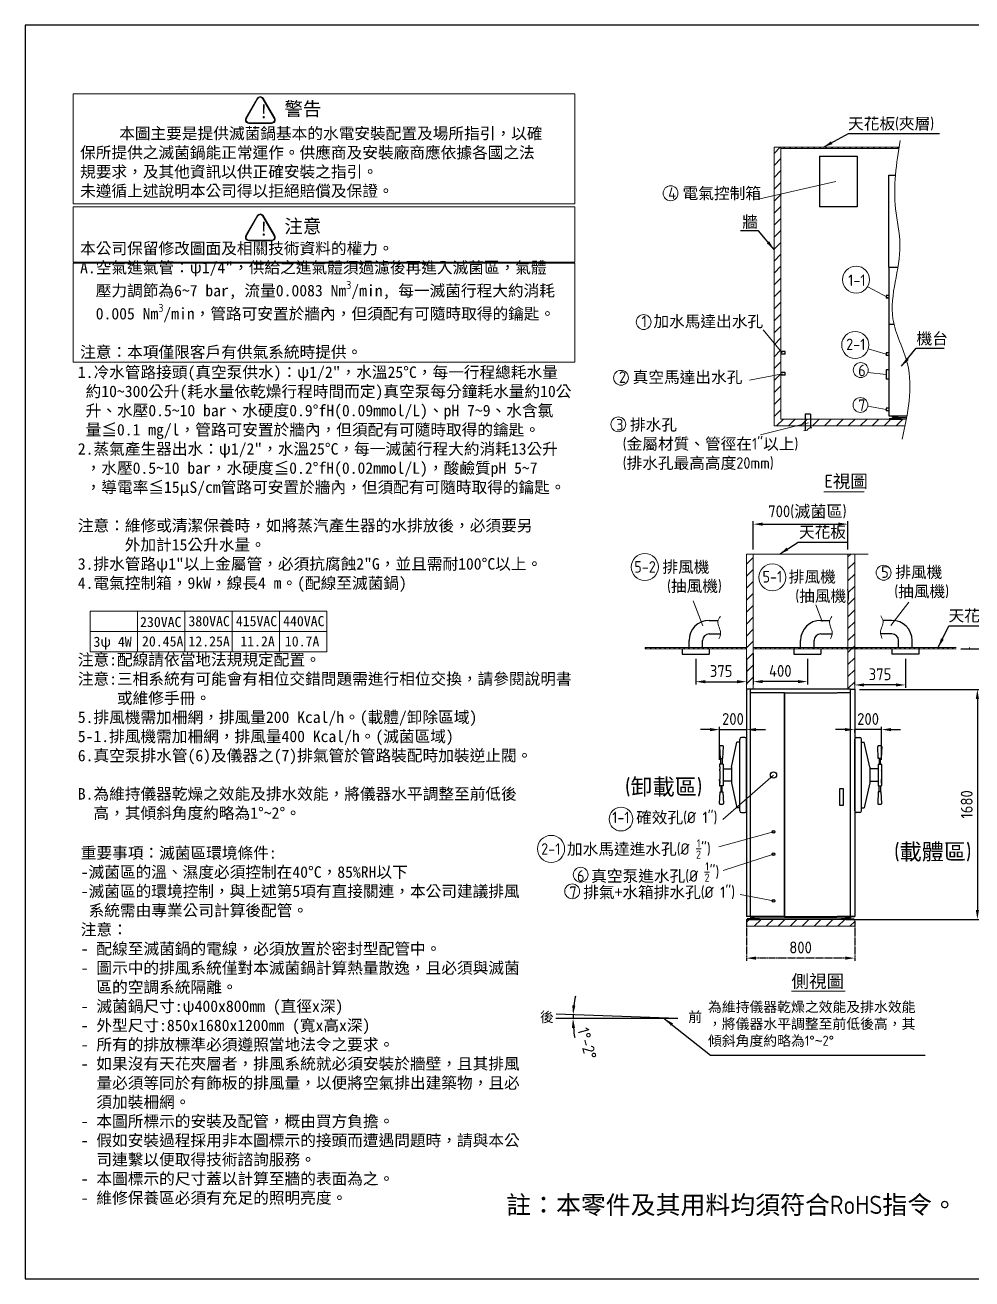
# Model space of a CAD drawing. Header units: millimetres. Extents: x -406921 to 44688, y -22195 to 9469.
# Drawn here: x 31503 to 38506, y 199 to 9469 of the extents above; entities that cross this region are included whole.
import ezdxf

# ---------------------------------------------------------------- set-up
doc = ezdxf.new("R2010")
doc.units = ezdxf.units.MM
doc.header["$MEASUREMENT"] = 0
doc.linetypes.add('CENTER2', pattern=[28.575, 19.05, -3.175, 3.175, -3.175])
doc.linetypes.add('HIDDEN', pattern=[9.525, 6.35, -3.175])
doc.layers.get('0').update_dxf_attribs({"lineweight": 25})
for name, color, linetype, lineweight in [('D', 3, 'Continuous', 13), ('H', 2, 'HIDDEN', 15), ('S', 4, 'Continuous', 15)]:
    doc.layers.add(name, color=color, linetype=linetype, lineweight=lineweight)
doc.styles.get("Standard").update_dxf_attribs({"font": 'KAIU.TTF'})
doc.styles.add('STU25', font='isocp2.shx')
doc.dimstyles.new('STU25', dxfattribs={"dimscale": 35, "dimtxt": 2.5, "dimasz": 2, "dimexe": 0.6, "dimexo": 1, "dimgap": 1, "dimtad": 1, "dimdsep": 46, "dimtxsty": 'STU25', "dimcen": 2, "dimazin": 2, "dimtfac": 1, "dimtmove": 0, "dimatfit": 3, "dimfxl": 0, "dimtolj": 1, "dimtzin": 0, "dimarcsym": 0})
doc.dimstyles.new('STU25$7', dxfattribs={"dimscale": 35, "dimtxt": 2.5, "dimasz": 2, "dimexe": 1.25, "dimexo": 0.625, "dimgap": 1, "dimtad": 0, "dimdec": 4, "dimdsep": 46, "dimtxsty": 'STU25', "dimcen": 2.5, "dimazin": 2, "dimtfac": 1, "dimtdec": 4, "dimtmove": 0, "dimatfit": 3, "dimfxl": 0, "dimtolj": 1, "dimtzin": 0, "dimarcsym": 0})
pattern_1 = [(45, (255099.409, 23190.503), (-17.6776695, 17.6776695), [])]

# ---------------------------------------------------------------- blocks, each defined once
blk = doc.blocks.new('*D9')
at = {"layer": 'D', "color": 0, "linetype": 'Continuous', "lineweight": -2}
for start, end in [(167.6431, 172.82155), (178, 180), (185.17845, 190.3569)]:
    blk.add_arc((36330.3, 2124.7), 774.8, start, end, dxfattribs=at)
at = {"layer": 'D', "color": 0}
for points in [[(35550, 2222.4), (35573.2, 2220.6), (35556, 2151.7)], [(35570.3, 2055.3), (35547, 2054.2), (35555.5, 2124.7)]]:
    blk.add_solid(points, dxfattribs=at)
at = {"layer": 'Defpoints', "color": 0}
for p in [(35429.8, 2156.1), (35555.7, 2142.7), (35429.3, 2124.7), (36330.3, 2124.7), (36330.3, 2124.7)]:
    blk.add_point(p, dxfattribs=at)
at = {"layer": 'D', "color": 0, "insert": (35659.1, 1940.4), "char_height": 87.5, "attachment_point": 5, "rotation": 285.35673, "style": 'STU25'}
blk.add_mtext('1%%D-2%%D', dxfattribs=at)
blk = doc.blocks.new('*D14')
at = {"layer": 'D', "color": 0, "lineweight": -2}
for p, q in [((38423.5, 4857.7), (38882.5, 4857.7)), ((38861.5, 2927.7), (38861.5, 4787.7)), ((37573.5, 2857.7), (38882.5, 2857.7))]:
    blk.add_line(p, q, dxfattribs=at)
at = {"layer": 'D', "color": 0}
for points in [[(38873.1, 4787.7), (38849.8, 4787.7), (38861.5, 4857.7)], [(38849.8, 2927.7), (38873.1, 2927.7), (38861.5, 2857.7)]]:
    blk.add_solid(points, dxfattribs=at)
at = {"layer": 'Defpoints', "color": 0}
for p in [(38388.5, 4857.7), (38861.5, 4857.7), (37538.5, 2857.7)]:
    blk.add_point(p, dxfattribs=at)
at = {"layer": 'D', "color": 0, "insert": (38773.1, 3857.7), "char_height": 87.5, "attachment_point": 5, "rotation": 90, "style": 'STU25'}
blk.add_mtext('\\A1;{\\f標楷體|b0|i0|c136|p65;室內高度至少}2000{\\f標楷體|b0|i0|c136|p65;以上}', dxfattribs=at)
blk = doc.blocks.new('*D15')
at = {"layer": 'D', "color": 0, "linetype": 'Continuous', "lineweight": -2}
for p, q in [((36463.5, 4783.6), (36463.5, 4593.8)), ((36838.5, 4783.6), (36838.5, 4593.8)), ((36533.5, 4614.8), (36768.5, 4614.8))]:
    blk.add_line(p, q, dxfattribs=at)
at = {"layer": 'D', "color": 0}
for points in [[(36533.5, 4626.4), (36533.5, 4603.1), (36463.5, 4614.8)], [(36768.5, 4603.1), (36768.5, 4626.4), (36838.5, 4614.8)]]:
    blk.add_solid(points, dxfattribs=at)
at = {"layer": 'Defpoints', "color": 0}
for p in [(36463.5, 4818.6), (36838.5, 4818.6), (36838.5, 4614.8)]:
    blk.add_point(p, dxfattribs=at)
at = {"layer": 'D', "color": 0, "insert": (36651, 4693.5), "char_height": 87.5, "attachment_point": 5, "style": 'STU25'}
blk.add_mtext('\\A1;375', dxfattribs=at)
blk = doc.blocks.new('*D16')
at = {"layer": 'D', "color": 0, "linetype": 'Continuous', "lineweight": -2}
for p, q in [((38013.5, 4783.6), (38013.5, 4570)), ((37638.5, 4593.7), (37638.5, 4612)), ((37943.5, 4591), (37708.5, 4591))]:
    blk.add_line(p, q, dxfattribs=at)
at = {"layer": 'D', "color": 0}
for points in [[(37708.5, 4602.6), (37708.5, 4579.3), (37638.5, 4591)], [(37943.5, 4579.3), (37943.5, 4602.6), (38013.5, 4591)]]:
    blk.add_solid(points, dxfattribs=at)
at = {"layer": 'Defpoints', "color": 0}
for p in [(38013.5, 4818.6), (37638.5, 4591), (37638.5, 4558.7)]:
    blk.add_point(p, dxfattribs=at)
at = {"layer": 'D', "color": 0, "insert": (37826, 4669.7), "char_height": 87.5, "attachment_point": 5, "style": 'STU25'}
blk.add_mtext('\\A1;375', dxfattribs=at)
blk = doc.blocks.new('*D23')
at = {"layer": 'D', "color": 0, "lineweight": -2}
for p, q in [((36888.5, 4822.7), (36888.5, 4594.5)), ((37288.5, 4783.6), (37288.5, 4594.5)), ((37218.5, 4615.5), (36958.5, 4615.5))]:
    blk.add_line(p, q, dxfattribs=at)
at = {"layer": 'D', "color": 0}
for points in [[(36958.5, 4627.2), (36958.5, 4603.8), (36888.5, 4615.5)], [(37218.5, 4603.8), (37218.5, 4627.2), (37288.5, 4615.5)]]:
    blk.add_solid(points, dxfattribs=at)
at = {"layer": 'Defpoints', "color": 0}
for p in [(36888.5, 4857.7), (37288.5, 4818.6), (36888.5, 4615.5)]:
    blk.add_point(p, dxfattribs=at)
at = {"layer": 'D', "color": 0, "insert": (37088.5, 4694.3), "char_height": 87.5, "attachment_point": 5, "style": 'STU25'}
blk.add_mtext('\\A1;400', dxfattribs=at)
blk = doc.blocks.new('*D24')
at = {"layer": 'D', "color": 0, "lineweight": -2}
for p, q in [((36888.5, 5592.7), (36888.5, 5800.6)), ((36958.5, 5779.6), (37518.5, 5779.6)), ((37588.5, 5592.7), (37588.5, 5800.6))]:
    blk.add_line(p, q, dxfattribs=at)
at = {"layer": 'D', "color": 0}
for points in [[(36958.5, 5791.3), (36958.5, 5768), (36888.5, 5779.6)], [(37518.5, 5768), (37518.5, 5791.3), (37588.5, 5779.6)]]:
    blk.add_solid(points, dxfattribs=at)
at = {"layer": 'Defpoints', "color": 0}
for p in [(37588.5, 5779.6), (36888.5, 5557.7), (37588.5, 5557.7)]:
    blk.add_point(p, dxfattribs=at)
at = {"layer": 'D', "color": 0, "insert": (37288.9, 5869.7), "char_height": 87.5, "attachment_point": 5, "style": 'STU25'}
blk.add_mtext('\\A1;700(\\f標楷體|b0|i0|c136|p65;滅菌區\\Fisocp2.shx|c136;)', dxfattribs=at)
blk = doc.blocks.new('*D26')
at = {"layer": 'D', "color": 0, "lineweight": -2}
for p, q in [((37673.5, 4557.7), (38566.9, 4557.7)), ((38545.9, 4487.7), (38545.9, 2927.7)), ((37573.5, 2857.7), (38566.9, 2857.7))]:
    blk.add_line(p, q, dxfattribs=at)
at = {"layer": 'D', "color": 0}
for points in [[(38557.6, 4487.7), (38534.3, 4487.7), (38545.9, 4557.7)], [(38534.3, 2927.7), (38557.6, 2927.7), (38545.9, 2857.7)]]:
    blk.add_solid(points, dxfattribs=at)
at = {"layer": 'Defpoints', "color": 0}
for p in [(37638.5, 4557.7), (37538.5, 2857.7), (38545.9, 2857.7)]:
    blk.add_point(p, dxfattribs=at)
at = {"layer": 'D', "color": 0, "insert": (38467.2, 3707.7), "char_height": 87.5, "attachment_point": 5, "rotation": 90, "style": 'STU25'}
blk.add_mtext('\\A1;1680', dxfattribs=at)
blk = doc.blocks.new('*D27')
at = {"layer": 'D', "color": 0, "lineweight": -2}
for p, q in [((36638.5, 4037.1), (36638.5, 4281.5)), ((36568.5, 4260.5), (36498.5, 4260.5)), ((36638.5, 4260.5), (36838.5, 4260.5)), ((36838.5, 4260.5), (36838.5, 4239.5)), ((36908.5, 4260.5), (36978.5, 4260.5))]:
    blk.add_line(p, q, dxfattribs=at)
at = {"layer": 'D', "color": 0}
for points in [[(36568.5, 4248.8), (36568.5, 4272.1), (36638.5, 4260.5)], [(36908.5, 4272.1), (36908.5, 4248.8), (36838.5, 4260.5)]]:
    blk.add_solid(points, dxfattribs=at)
at = {"layer": 'Defpoints', "color": 0}
for p in [(36838.5, 4295.5), (36838.5, 4260.5), (36638.5, 4002.1)]:
    blk.add_point(p, dxfattribs=at)
at = {"layer": 'D', "color": 0, "insert": (36738.5, 4339.2), "char_height": 87.5, "attachment_point": 5, "style": 'STU25'}
blk.add_mtext('\\A1;200', dxfattribs=at)
blk = doc.blocks.new('*D28')
at = {"layer": 'D', "color": 0, "lineweight": -2}
for p, q in [((37837.8, 4037.1), (37837.8, 4281.5)), ((37567.8, 4260.5), (37497.8, 4260.5)), ((37637.8, 4260.5), (37637.8, 4239.5)), ((37837.8, 4260.5), (37637.8, 4260.5)), ((37907.8, 4260.5), (37977.8, 4260.5))]:
    blk.add_line(p, q, dxfattribs=at)
at = {"layer": 'D', "color": 0}
for points in [[(37567.8, 4248.8), (37567.8, 4272.1), (37637.8, 4260.5)], [(37907.8, 4272.1), (37907.8, 4248.8), (37837.8, 4260.5)]]:
    blk.add_solid(points, dxfattribs=at)
at = {"layer": 'Defpoints', "color": 0}
for p in [(37637.8, 4295.5), (37637.8, 4260.5), (37837.8, 4002.1)]:
    blk.add_point(p, dxfattribs=at)
at = {"layer": 'D', "color": 0, "insert": (37737.8, 4339.2), "char_height": 87.5, "attachment_point": 5, "style": 'STU25'}
blk.add_mtext('\\A1;200', dxfattribs=at)
blk = doc.blocks.new('*D49')
at = {"layer": 'Defpoints', "color": 0}
for p in [(36838.5, 2878.7), (37638.5, 2878.7), (36838.5, 2571.2)]:
    blk.add_point(p, dxfattribs=at)
at = {"layer": 'H', "color": 0, "lineweight": -2}
for p, q in [((36838.5, 2843.7), (36838.5, 2550.2)), ((37638.5, 2843.7), (37638.5, 2550.2)), ((37568.5, 2571.2), (36908.5, 2571.2))]:
    blk.add_line(p, q, dxfattribs=at)
at = {"layer": 'H', "color": 0}
for points in [[(36908.5, 2582.9), (36908.5, 2559.6), (36838.5, 2571.2)], [(37568.5, 2559.6), (37568.5, 2582.9), (37638.5, 2571.2)]]:
    blk.add_solid(points, dxfattribs=at)
at = {"layer": 'H', "color": 0, "insert": (37238.5, 2650), "char_height": 87.5, "attachment_point": 5, "style": 'STU25'}
blk.add_mtext('\\A1;800', dxfattribs=at)

msp = doc.modelspace()

# ---------------------------------------------------------------- hatches: boundary and pattern name
at = {"layer": 'D'}
h = msp.add_hatch(color=11, dxfattribs=at)
edge = h.paths.add_edge_path()
edge.add_ellipse((33157.481, 7900.069), major_axis=(25, 0), ratio=1, start_angle=149.9999999, end_angle=270)
edge.add_line((33157.481, 7875.069), (33328.199, 7875.069))
edge.add_ellipse((33328.199, 7900.069), major_axis=(25, 0), ratio=1, start_angle=270, end_angle=389.9999999)
edge.add_line((33349.849, 7912.569), (33264.49, 8060.416))
edge.add_ellipse((33242.84, 8047.916), major_axis=(25, 0), ratio=1, start_angle=30, end_angle=150)
edge.add_line((33221.189, 8060.416), (33135.83, 7912.569))
edge = h.paths.add_edge_path(flags=16)
edge.add_ellipse((33157.481, 7900.069), major_axis=(20, 0), ratio=1, start_angle=149.9999999, end_angle=270)
edge.add_line((33157.481, 7880.069), (33328.199, 7880.069))
edge.add_ellipse((33328.199, 7900.069), major_axis=(20, 0), ratio=1, start_angle=270, end_angle=389.9999999)
edge.add_line((33345.519, 7910.069), (33260.16, 8057.916))
edge.add_ellipse((33242.84, 8047.916), major_axis=(20, 0), ratio=1, start_angle=30, end_angle=150)
edge.add_line((33225.519, 8057.916), (33140.16, 7910.069))
at = {"layer": 'H', "ltscale": 5}
h = msp.add_hatch(dxfattribs=at)
h.set_pattern_fill('ANSI31', color=256, scale=500, style=0)
h.set_pattern_definition([(45, (255099.41, 22665.48), (-44.194174, 44.194174), [])])
h.paths.add_polyline_path([(37092.265, 6556.316), (37092.265, 8556.316), (37092.265, 8566.316), (37042.265, 8566.316), (37042.265, 6506.316), (38010.542, 6506.316), (38020.494, 6556.316)])
at = {"layer": 'H'}
h = msp.add_hatch(dxfattribs=at)
h.set_pattern_fill('ANSI31', color=256, scale=250, angle=90, style=0)
h.set_pattern_definition([(135, (260354.065, 18935.783), (-22.097087, -22.097087), [])])
edge = h.paths.add_edge_path()
edge.add_spline(control_points=[(37964.655, 8556.316), (37965.166, 8559.649), (37965.679, 8562.983), (37966.195, 8566.316)], knot_values=[84.74449418, 84.74449418, 84.74449418, 84.74449418, 94.74380875, 94.74380875, 94.74380875, 94.74380875], degree=3, periodic=0)
edge.add_line((37966.195, 8566.316), (37092.265, 8566.316))
edge.add_line((37092.265, 8566.316), (37092.265, 8556.316))
edge.add_line((37092.265, 8556.316), (37964.655, 8556.316))
at = {"layer": 'H', "ltscale": 5}
h = msp.add_hatch(dxfattribs=at)
h.set_pattern_fill('ANSI31', color=256, scale=500, style=0)
h.set_pattern_definition([(45, (255099.41, 23190.5), (-44.194174, 44.194174), [])])
h.paths.add_polyline_path([(36888.499, 5557.733), (36838.499, 5557.733), (36838.499, 4558.733), (36888.499, 4558.733)])
h = msp.add_hatch(dxfattribs=at)
h.set_pattern_fill('ANSI31', color=256, scale=500, style=0)
h.set_pattern_definition([(45, (254999.41, 23190.5), (-44.194174, 44.194174), [])])
h.paths.add_polyline_path([(37638.499, 5557.733), (37588.499, 5557.733), (37588.499, 4558.733), (37638.499, 4558.733)])
at = {"layer": 'H'}
h = msp.add_hatch(dxfattribs=at)
h.set_pattern_fill('ANSI31', color=256, scale=200, style=0)
h.set_pattern_definition(pattern_1)
h.paths.add_polyline_path([(36838.499, 4867.733), (36088.499, 4867.733), (36088.499, 4857.733), (36838.499, 4857.733)])
h = msp.add_hatch(dxfattribs=at)
h.set_pattern_fill('ANSI31', color=256, scale=200, style=0)
h.set_pattern_definition(pattern_1)
edge = h.paths.add_edge_path()
edge.add_line((37688.499, 4857.733), (37688.499, 4867.733))
edge.add_line((36888.499, 4861.002), (36888.499, 4867.733))
edge.add_line((37688.499, 4867.733), (36888.499, 4867.733))
edge.add_line((37688.499, 4857.733), (36888.499, 4857.733))
h = msp.add_hatch(dxfattribs=at)
h.set_pattern_fill('ANSI31', color=256, scale=200, style=0)
h.set_pattern_definition([(45, (254999.409, 23190.503), (-17.6776695, 17.6776695), [])])
h.paths.add_polyline_path([(37638.499, 4867.733), (38388.499, 4867.733), (38388.499, 4857.733), (37638.499, 4857.733)])
at = {"layer": 'H', "ltscale": 5}
h = msp.add_hatch(dxfattribs=at)
h.set_pattern_fill('ANSI31', color=256, scale=500, style=0)
h.set_pattern_definition([(45, (254980.096, 11145.807), (-44.194174, 44.194174), [])])
h.paths.add_polyline_path([(37638.499, 2807.733), (37638.499, 2857.733), (36838.499, 2857.733), (36838.499, 2807.733)])

# ---------------------------------------------------------------- linework, layer by layer
for p, q in [((37377.629, 8500.028), (37377.629, 8126.159)), ((37892.265, 7679.316), (37892.265, 8359.316)), ((37892.265, 8359.316), (37940.184, 8359.316)), ((37892.265, 7679.316), (37892.265, 7259.316)), ((37892.265, 7679.316), (37957.982, 7679.316)), ((37872.265, 7469.316), (37872.265, 7449.316)), ((37892.265, 7469.316), (37872.265, 7469.316)), ((37892.265, 7449.316), (37872.265, 7449.316)), ((37892.265, 7259.316), (37892.265, 6579.316)), ((37892.265, 7259.316), (37929.218, 7259.316)), ((37892.265, 7259.316), (37929.218, 7259.316)), ((37872.265, 7046.316), (37872.265, 7026.316)), ((37892.265, 7046.316), (37872.265, 7046.316)), ((37892.265, 7026.316), (37872.265, 7026.316)), ((37872.265, 6919.316), (37872.265, 6852.316)), ((37892.265, 6919.316), (37872.265, 6919.316)), ((37892.265, 6852.316), (37872.265, 6852.316)), ((37892.265, 6636.316), (37872.265, 6636.316)), ((37872.265, 6636.316), (37872.265, 6616.316)), ((37892.265, 6616.316), (37872.265, 6616.316)), ((37892.265, 6579.316), (38024.745, 6579.316)), ((37917.265, 6569.316), (37917.265, 6579.316)), ((37917.265, 6569.316), (38022.926, 6569.316)), ((37957.265, 6569.316), (37957.265, 6579.316)), ((36838.499, 4558.733), (36838.499, 2878.733)), ((36868.499, 4558.733), (36838.499, 4558.733)), ((36868.499, 4533.733), (36868.499, 4558.733)), ((37608.499, 4558.733), (36868.499, 4558.733)), ((37608.499, 4533.733), (37608.499, 4558.733)), ((37608.499, 4558.733), (37638.499, 4558.733)), ((37638.499, 4558.733), (37638.499, 2878.733)), ((36868.499, 2878.733), (36868.499, 4533.733)), ((37118.499, 4533.733), (36868.499, 4533.733)), ((37118.499, 2878.733), (37118.499, 4533.733)), ((37119.999, 4533.733), (37119.999, 2878.733)), ((37119.999, 4533.733), (37506.999, 4533.733)), ((37608.499, 4533.733), (37508.499, 4533.733)), ((37608.499, 2878.733), (37608.499, 4533.733)), ((36788.499, 3659.233), (36788.499, 4190.233)), ((36826.499, 4202.233), (36800.499, 4202.233)), ((36838.499, 3659.233), (36838.499, 4190.233)), ((37638.499, 3659.233), (37638.499, 4190.233)), ((37650.499, 4202.233), (37676.499, 4202.233)), ((37688.499, 3659.233), (37688.499, 4190.233)), ((36726.499, 3982.233), (36767.328, 4168.183)), ((36788.499, 4168.183), (36767.328, 4168.183)), ((37688.499, 4168.183), (37708.499, 4168.183)), ((37688.499, 4168.183), (37709.669, 4168.183)), ((37750.499, 3982.233), (37709.669, 4168.183)), ((36639.165, 4002.233), (36639.165, 3985.733)), ((36665.165, 4004.733), (36641.665, 4004.733)), ((36665.165, 4004.733), (36665.165, 3844.733)), ((37811.833, 4004.733), (37835.333, 4004.733)), ((37811.833, 4004.733), (37811.833, 3844.733)), ((37837.833, 4002.233), (37837.833, 3985.733)), ((36639.165, 3967.233), (36639.165, 3957.233)), ((36640.165, 3984.733), (36640.165, 3968.233)), ((36640.165, 3956.233), (36640.165, 3893.233)), ((36726.499, 3982.233), (36726.499, 3867.233)), ((37750.499, 3982.233), (37750.499, 3867.233)), ((37836.833, 3984.733), (37836.833, 3968.233)), ((37836.833, 3956.233), (37836.833, 3893.233)), ((37837.833, 3967.233), (37837.833, 3957.233)), ((36639.165, 3892.233), (36639.165, 3882.233)), ((36639.165, 3882.233), (36639.165, 3892.233)), ((36639.165, 3863.733), (36639.165, 3847.233)), ((36640.165, 3864.733), (36640.165, 3881.233)), ((36640.165, 3881.233), (36640.165, 3864.733)), ((36665.165, 3844.733), (36641.665, 3844.733)), ((36726.499, 3867.233), (36767.328, 3681.283)), ((37527.56, 3700.045), (37527.56, 3825.045)), ((37527.56, 3825.045), (37554.56, 3825.045)), ((37554.56, 3825.045), (37554.56, 3700.045)), ((37750.499, 3867.233), (37709.669, 3681.283)), ((37811.833, 3844.733), (37835.333, 3844.733)), ((37836.833, 3881.233), (37836.833, 3864.733)), ((37836.833, 3864.733), (37836.833, 3881.233)), ((37837.833, 3882.233), (37837.833, 3892.233)), ((37837.833, 3892.233), (37837.833, 3882.233)), ((37837.833, 3863.733), (37837.833, 3847.233)), ((36788.499, 3681.283), (36767.328, 3681.283)), ((36800.499, 3647.233), (36826.499, 3647.233)), ((37554.56, 3700.045), (37527.56, 3700.045)), ((37676.499, 3647.233), (37650.499, 3647.233)), ((37688.499, 3681.283), (37709.669, 3681.283)), ((36868.499, 2878.733), (36838.499, 2878.733)), ((37118.499, 2878.733), (36868.499, 2878.733)), ((37119.999, 2878.733), (37506.999, 2878.733)), ((37638.499, 2878.733), (37508.499, 2878.733)), ((37568.499, 2878.733), (37608.499, 2878.733)), ((37608.499, 2878.733), (37638.499, 2878.733))]:
    msp.add_line(p, q)
at = {"linetype": 'Continuous'}
for p, q in [((37124.64, 7055.152), (37092.265, 7055.152)), ((37124.64, 7035.152), (37124.64, 7055.152)), ((37124.64, 7035.152), (37092.265, 7035.152)), ((37124.64, 6900.978), (37092.265, 6900.978)), ((37124.64, 6880.978), (37092.265, 6880.978)), ((37124.64, 6880.978), (37124.64, 6900.978)), ((37312.265, 6593.433), (37272.265, 6593.433)), ((37272.265, 6593.433), (37272.265, 6470.176)), ((37312.265, 6593.433), (37312.265, 6492.01)), ((37981.765, 6559.316), (37892.765, 6559.316)), ((37892.765, 6559.316), (37892.765, 6556.316)), ((37892.765, 6556.316), (37981.765, 6556.316)), ((37950.544, 6569.316), (37923.986, 6569.316)), ((37923.986, 6569.316), (37923.986, 6559.316)), ((37930.625, 6569.316), (37930.625, 6559.316)), ((37943.904, 6569.316), (37943.904, 6559.316)), ((37950.544, 6559.316), (37950.544, 6569.316)), ((37981.765, 6556.316), (37981.765, 6559.316)), ((36563.499, 5068.481), (36629.419, 5068.481)), ((37388.499, 5068.481), (37454.419, 5068.481)), ((37913.499, 5068.481), (37847.579, 5068.481)), ((36413.499, 4867.733), (36413.499, 4918.481)), ((36513.499, 4867.733), (36513.499, 4918.481)), ((36563.499, 4968.481), (36646.793, 4968.481)), ((37238.499, 4857.733), (37238.499, 4918.481)), ((37338.499, 4857.733), (37338.499, 4918.481)), ((37388.499, 4968.481), (37471.793, 4968.481)), ((37913.499, 4968.481), (37830.204, 4968.481)), ((37963.499, 4867.733), (37963.499, 4918.481)), ((38063.499, 4867.733), (38063.499, 4918.481)), ((36363.499, 4857.733), (36363.499, 4818.589)), ((36563.499, 4857.733), (36563.499, 4818.589)), ((37188.499, 4857.733), (37188.499, 4818.589)), ((37388.499, 4857.733), (37388.499, 4818.589)), ((37913.499, 4857.733), (37913.499, 4818.589)), ((38113.499, 4857.733), (38113.499, 4818.589)), ((36363.499, 4818.589), (36563.499, 4818.589)), ((37188.499, 4818.589), (37388.499, 4818.589)), ((38113.499, 4818.589), (37913.499, 4818.589)), ((36638.415, 4134.97), (36642.915, 4047.97)), ((36663.915, 4047.97), (36668.415, 4134.97)), ((37813.083, 4047.97), (37808.583, 4134.97)), ((37838.583, 4134.97), (37834.083, 4047.97)), ((36642.915, 4047.97), (36663.915, 4047.97)), ((36648.665, 4004.733), (36648.665, 4047.97)), ((36658.165, 4047.97), (36658.165, 4004.733)), ((37834.083, 4047.97), (37813.083, 4047.97)), ((37818.833, 4047.97), (37818.833, 4004.733)), ((37828.333, 4004.733), (37828.333, 4047.97)), ((36665.165, 3969.733), (36726.499, 3969.733)), ((37811.833, 3969.733), (37750.499, 3969.733)), ((36638.415, 3714.495), (36642.915, 3801.495)), ((36642.915, 3801.495), (36663.915, 3801.495)), ((36648.665, 3844.733), (36648.665, 3801.495)), ((36658.165, 3801.495), (36658.165, 3844.733)), ((36663.915, 3801.495), (36668.415, 3714.495)), ((36726.499, 3879.733), (36665.165, 3879.733)), ((37750.499, 3879.733), (37811.833, 3879.733)), ((37813.083, 3801.495), (37808.583, 3714.495)), ((37834.083, 3801.495), (37813.083, 3801.495)), ((37818.833, 3801.495), (37818.833, 3844.733)), ((37828.333, 3844.733), (37828.333, 3801.495)), ((37838.583, 3714.495), (37834.083, 3801.495)), ((36868.499, 2878.733), (36868.499, 2868.733)), ((37608.499, 2878.733), (37608.499, 2868.733)), ((36843.999, 2860.733), (36843.999, 2857.733)), ((36932.999, 2860.733), (36843.999, 2860.733)), ((36843.999, 2857.733), (36932.999, 2857.733)), ((36868.499, 2868.733), (36908.499, 2868.733)), ((36898.891, 2868.733), (36878.107, 2868.733)), ((36878.107, 2868.733), (36878.107, 2860.733)), ((36883.303, 2868.733), (36883.303, 2860.733)), ((36893.695, 2868.733), (36893.695, 2860.733)), ((36898.891, 2860.733), (36898.891, 2868.733)), ((36901.787, 2860.733), (36898.891, 2863.629)), ((36908.499, 2868.733), (37608.499, 2868.733)), ((36932.999, 2857.733), (36932.999, 2860.733)), ((37543.999, 2857.733), (37543.999, 2860.733)), ((37543.999, 2860.733), (37632.999, 2860.733)), ((37632.999, 2857.733), (37543.999, 2857.733)), ((37568.499, 2868.733), (37608.499, 2868.733)), ((37575.21, 2860.733), (37578.107, 2863.629)), ((37578.107, 2868.733), (37598.891, 2868.733)), ((37578.107, 2860.733), (37578.107, 2868.733)), ((37583.303, 2868.733), (37583.303, 2860.733)), ((37593.695, 2868.733), (37593.695, 2860.733)), ((37598.891, 2868.733), (37598.891, 2860.733)), ((37632.999, 2860.733), (37632.999, 2857.733)), ((36330.274, 2124.685), (35429.823, 2156.129)), ((36330.274, 2124.685), (35429.274, 2124.685))]:
    msp.add_line(p, q, dxfattribs=at)
at = {"linetype": 'CENTER2'}
for p, q in [((37923.986, 6562.597), (37920.705, 6559.316)), ((37950.544, 6562.597), (37953.825, 6559.316))]:
    msp.add_line(p, q, dxfattribs=at)
at = {"linetype": 'Continuous'}
msp.add_lwpolyline([(37377.629, 8500.028), (37657.836, 8500.028), (37657.836, 8126.159), (37377.629, 8126.159)], dxfattribs=at)
at = {"color": 0}
for centre, radius in [((37038.214, 3924.733), 22.913), ((37038.214, 2995.339), 10.275)]:
    msp.add_circle(centre, radius, dxfattribs=at)
for centre in [(37038.214, 3505.542), (37038.214, 3340.184)]:
    msp.add_circle(centre, 10)
at = {"linetype": 'Continuous'}
for centre, radius, start, end in [((36563.499, 4918.481), 150, 90, 180), ((37388.499, 4918.481), 150, 90, 180), ((37913.499, 4918.481), 150, 0, 90), ((36563.499, 4918.481), 50, 90, 180), ((37388.499, 4918.481), 50, 90, 180), ((37913.499, 4918.481), 50, 0, 90), ((36643.421, 4134.97), 5.007, 101.3528854, 185.9218723), ((36653.415, 4085.198), 55.773, 78.6471146, 101.3528854), ((36663.408, 4134.97), 5.007, 0, 78.6471146), ((37813.59, 4134.97), 5.007, 101.3528854, 180), ((37823.583, 4085.198), 55.773, 78.6471146, 101.3528854), ((37833.576, 4134.97), 5.007, 354.0781277, 78.6471146), ((36643.421, 3714.495), 5.007, 174.0781277, 258.6471146), ((36653.415, 3764.268), 55.773, 258.6471146, 281.3528854), ((36663.408, 3714.495), 5.007, 281.3528854, 360), ((37813.59, 3714.495), 5.007, 180, 258.6471146), ((37823.583, 3764.268), 55.773, 258.6471146, 281.3528854), ((37833.576, 3714.495), 5.007, 281.3528854, 5.9218723)]:
    msp.add_arc(centre, radius, start, end, dxfattribs=at)
for centre, radius, start, end in [((36800.499, 4190.233), 12, 90, 180), ((36826.499, 4190.233), 12, 0, 90), ((37650.499, 4190.233), 12, 90, 180), ((37676.499, 4190.233), 12, 0, 90), ((36641.665, 4002.233), 2.5, 90, 180), ((37835.333, 4002.233), 2.5, 0, 90), ((36640.165, 3985.733), 1, 180, 270), ((36640.165, 3967.233), 1, 90, 180), ((36640.165, 3957.233), 1, 180, 270), ((37836.833, 3985.733), 1, 270, 0), ((37836.833, 3967.233), 1, 0, 90), ((37836.833, 3957.233), 1, 270, 0), ((36640.165, 3892.233), 1, 90, 180), ((36640.165, 3882.233), 1, 180, 270), ((36640.165, 3863.733), 1, 90, 180), ((36641.665, 3847.233), 2.5, 180, 270), ((37835.333, 3847.233), 2.5, 270, 0), ((37836.833, 3892.233), 1, 0, 90), ((37836.833, 3882.233), 1, 270, 0), ((37836.833, 3863.733), 1, 0, 90), ((36800.499, 3659.233), 12, 180, 270), ((36826.499, 3659.233), 12, 270, 0), ((37650.499, 3659.233), 12, 180, 270), ((37676.499, 3659.233), 12, 270, 0)]:
    msp.add_arc(centre, radius, start, end)
at = {"layer": 'D', "color": 11}
for p, q in [((33221.189, 8928.141), (33135.83, 8780.295)), ((33225.519, 8925.641), (33140.16, 8777.795)), ((33260.16, 8925.641), (33345.519, 8777.795)), ((33264.49, 8928.141), (33349.849, 8780.295)), ((33157.481, 8747.795), (33328.199, 8747.795)), ((33157.481, 8742.795), (33328.199, 8742.795)), ((33221.189, 8060.416), (33135.83, 7912.569)), ((33225.519, 8057.916), (33140.16, 7910.069)), ((33260.16, 8057.916), (33345.519, 7910.069)), ((33264.49, 8060.416), (33349.849, 7912.569)), ((33157.481, 7880.069), (33328.199, 7880.069)), ((33157.481, 7875.069), (33328.199, 7875.069))]:
    msp.add_line(p, q, dxfattribs=at)
at = {"layer": 'D'}
for p, q in [((37498.385, 8312.049), (36938.035, 8183.597)), ((37734.66, 7535.362), (37883.327, 7456.112)), ((37101.879, 7046.638), (36962.347, 7216.445)), ((37738.46, 7076.128), (37872.265, 7036.316)), ((37104.071, 6891.723), (36861.191, 6843.752)), ((37735.566, 6900.805), (37872.265, 6885.816)), ((37735.382, 6651.012), (37872.265, 6626.316)), ((37296.718, 6529.67), (36941.273, 6439.428)), ((37410.041, 6018.354), (37708.469, 6018.354)), ((36516.21, 5027.898), (36443.481, 5213.695)), ((31985.543, 5135.842), (33735.543, 5135.842)), ((31985.543, 5135.842), (31985.543, 4835.842)), ((32335.543, 5135.842), (32335.543, 4835.842)), ((32685.543, 5135.842), (32685.543, 4835.842)), ((33035.543, 5135.842), (33035.543, 4835.842)), ((33385.543, 5135.842), (33385.543, 4835.842)), ((33735.543, 5135.842), (33735.543, 4835.842)), ((31985.543, 4985.842), (33735.543, 4985.842)), ((31985.543, 4835.842), (33735.543, 4835.842)), ((36662.475, 3595.3), (37038.214, 3924.733)), ((37038.214, 3505.542), (36633.676, 3394.98)), ((36666.441, 3219.646), (37038.214, 3340.184)), ((37038.214, 2995.339), (36791.077, 3041.186)), ((37172.112, 2326.69), (37569.076, 2326.69))]:
    msp.add_line(p, q, dxfattribs=at)
at = {"layer": 'D', "linetype": 'Continuous'}
for p, q in [((37906.291, 5029.357), (38038.445, 5202.752)), ((37398.849, 5060.529), (37351.729, 5183.858))]:
    msp.add_line(p, q, dxfattribs=at)
at = {"layer": 'D', "color": 11}
for points in [[(31859.595, 8960.812), (35569.771, 8961.629), (35569.771, 8148.218), (31859.595, 8148.218)], [(31859.595, 8124.743), (35569.771, 8124.743), (35569.771, 7716.356), (31859.595, 7716.358)], [(31859.595, 7708.131), (35569.771, 7708.131), (35569.771, 6976.721), (31859.595, 6976.721)]]:
    msp.add_lwpolyline(points, close=True, dxfattribs=at)
at = {"layer": 'D'}
for centre, radius in [((36276.834, 8226.062), 55), ((37648.975, 7586.918), 100), ((36077.849, 7273.755), 55), ((37642.613, 7104.646), 100), ((37683.553, 6918.683), 55), ((35910.346, 6861.8), 55), ((37681.256, 6660.778), 55), ((35891.029, 6517.837), 55), ((36086.672, 5462.569), 100), ((37029.252, 5386.668), 100), ((37852.192, 5420.475), 55), ((35910.475, 3599.022), 87.912), ((35393.579, 3378.785), 100), ((35611.936, 3187.73), 55), ((35549.352, 3065.16), 55)]:
    msp.add_circle(centre, radius, dxfattribs=at)
at = {"layer": 'D', "color": 11}
for centre, radius, start, end in [((33242.84, 8915.641), 25, 30, 150), ((33242.84, 8915.641), 20, 30, 150), ((33157.481, 8767.795), 25, 149.9999999, 270), ((33157.481, 8767.795), 20, 149.9999999, 270), ((33328.199, 8767.795), 25, 270, 29.9999999), ((33328.199, 8767.795), 20, 270, 29.9999999), ((33242.84, 8047.916), 25, 30, 150), ((33242.84, 8047.916), 20, 30, 150), ((33157.481, 7900.069), 25, 149.9999999, 270), ((33157.481, 7900.069), 20, 149.9999999, 270), ((33328.199, 7900.069), 25, 270, 29.9999999), ((33328.199, 7900.069), 20, 270, 29.9999999)]:
    msp.add_arc(centre, radius, start, end, dxfattribs=at)
at = {"layer": 'D'}
for points in [[(37261.601, 6471.316), (37279.93, 6471.316), (37306.336, 6491.185), (37321.558, 6491.185)], [(37830.842, 5101.083), (37849.104, 5063.178), (37829.438, 4976.84), (37842.081, 4934.724)], [(36645.734, 5098.058), (36627.471, 5060.153), (36647.138, 4973.815), (36634.495, 4931.699)], [(37470.733, 5098.058), (37452.471, 5060.153), (37472.138, 4973.815), (37459.495, 4931.699)]]:
    msp.add_spline(points, degree=3, dxfattribs=at)
at = {"layer": 'Defpoints', "color": 6}
msp.add_lwpolyline([(31503.367, 9469.409), (31503.367, 199.409), (44688.367, 199.409), (44688.367, 9469.409)], close=True, dxfattribs=at)
at = {"layer": 'S', "linetype": 'Continuous'}
for p, q in [((37042.265, 6506.316), (37042.265, 8566.316)), ((37966.195, 8566.316), (37042.265, 8566.316)), ((37092.265, 6556.316), (37092.265, 8556.316)), ((37964.655, 8556.316), (37092.265, 8556.316)), ((37042.265, 6506.316), (38010.542, 6506.316)), ((37092.265, 6556.316), (38020.494, 6556.316)), ((37738.499, 5557.733), (36838.499, 5557.733)), ((36838.499, 5557.733), (36838.499, 4558.733)), ((36888.499, 4558.733), (36888.499, 5557.733)), ((37588.499, 4558.733), (37588.499, 5557.733)), ((37638.499, 5557.733), (37638.499, 4558.733)), ((36838.499, 4867.733), (36088.499, 4867.733)), ((36838.499, 4857.733), (36088.499, 4857.733)), ((37688.499, 4867.733), (36888.499, 4867.733)), ((37688.499, 4857.733), (36888.499, 4857.733)), ((38388.499, 4867.733), (37638.499, 4867.733)), ((38388.499, 4857.733), (37638.499, 4857.733)), ((36838.499, 2857.733), (37638.499, 2857.733)), ((36838.499, 2807.733), (37638.499, 2807.733))]:
    msp.add_line(p, q, dxfattribs=at)
at = {"layer": 'S'}
for p, q in [((37092.265, 8566.316), (37092.265, 8556.316)), ((36088.499, 4867.733), (36088.499, 4857.733)), ((38488.499, 4867.733), (38488.499, 4857.733)), ((36838.499, 2807.733), (36838.499, 2857.733)), ((37638.499, 2807.733), (37638.499, 2857.733))]:
    msp.add_line(p, q, dxfattribs=at)
msp.add_spline([(37973.818, 8615.617), (37940.847, 8110.779), (37973.209, 7845.481), (37921.43, 7298.709), (38028.224, 6965.469), (37989.343, 6408.131)], degree=3, dxfattribs=at)

# ---------------------------------------------------------------- texts
at = {"layer": 'D', "color": 11, "attachment_point": 1, "style": 'STU25'}
for s, insert, char_height in [('{\\f標楷體|b0|i0|c136|p65;警告}', (33421.042, 8900.28), 100), ('{\\f標楷體|b0|i0|c136|p65;!}', (33234.529, 8880.911), 100), ('{\\C3;4 \\f標楷體|b0|i0|c136|p65;電氣控制箱}', (36259.937, 8268.705), 85), ('{\\f標楷體|b0|i0|c136|p65;!}', (33234.529, 8013.186), 100), ('{\\f標楷體|b0|i0|c136|p65;注意}', (33421.042, 8032.554), 100), ('{\\C3;1-1}', (37590.635, 7625.544), 85), ('{\\C3;1 \\f標楷體|b0|i0|c136|p65;加水馬達出水孔}', (36063.155, 7321.638), 85), ('{\\C3;2-1}', (37575.413, 7151.429), 85), ('{\\C3;6}', (37664.556, 6958.104), 85), ('{\\C3;2 \\f標楷體|b0|i0|c136|p65;真空馬達出水孔}', (35895.904, 6909.121), 85), ('{\\C3;7}', (37664.382, 6701.773), 85), ('{\\C3;3 \\f標楷體|b0|i0|c136|p65;排水孔\\P\\Fisocp2.shx; (\\f標楷體|b0|i0|c136|p65;金屬材質、管徑在\\Fisocp2.shx;1"\\f標楷體|b0|i0|c136|p65;以上\\Fisocp2.shx;)\\P (\\f標楷體|b0|i0|c136|p65;排水孔最高高度\\Fisocp2.shx;20mm)}', (35874.657, 6557.673), 85), ('{\\C3;5-2 \\f標楷體|b0|i0|c136|p65;排風機\\P\\Fisocp2.shx;     (\\f標楷體|b0|i0|c136|p65;抽風機\\Fisocp2.shx;)}', (36008.294, 5506.13), 85), ('{\\C3;5 \\f標楷體|b0|i0|c136|p65;排風機\\P\\Fisocp2.shx;  (\\f標楷體|b0|i0|c136|p65;抽風機\\Fisocp2.shx;)}', (37834.622, 5467.317), 85), ('{\\C3;5-1 \\f標楷體|b0|i0|c136|p65;排風機\\P\\Fisocp2.shx;     (\\f標楷體|b0|i0|c136|p65;抽風機\\Fisocp2.shx;)}', (36956.809, 5432.993), 85), ('{\\f標楷體|b0|i0|c136|p65;380VAC}', (32711.67, 5100.078), 75), ('{\\f標楷體|b0|i0|c136|p65;415VAC}', (33061.67, 5100.078), 75), ('{\\f標楷體|b0|i0|c136|p65;440VAC}', (33411.67, 5100.078), 75), ('{\\f標楷體|b0|i0|c136|p65;230VAC}', (32353.787, 5093.892), 75), ('{\\f標楷體|b0|i0|c136|p65;3ψ 4W}', (32009.352, 4947.853), 75), ('{\\f標楷體|b0|i0|c136|p65;20.45A}', (32368.018, 4950.523), 75), ('{\\f標楷體|b0|i0|c136|p65;12.25A}', (32711.554, 4950.523), 75), ('{\\f標楷體|b0|i0|c136|p65;11.2A}', (33095.017, 4950.468), 75), ('{\\f標楷體|b0|i0|c136|p65;10.7A}', (33424.574, 4950.523), 75), ('\\A1;\\C3;1-1 \\f標楷體|b0|i0|c136|p65;確效孔\\Fisocp2.shx|c136;(%%C 1\\H1.0003x;")', (35845.156, 3653.411), 85), ('\\A1;\\C3;2-1 \\f標楷體|b0|i0|c136|p65;加水馬達進水孔\\Fisocp2.shx|c136;(%%C {\\H0.7x;\\S1/2;}\\H1.0003x;")', (35319.976, 3449.499), 85), ('{\\C3;6 \\f標楷體|b0|i0|c136|p65;真空泵進水孔\\Fisocp2.shx|c136;(%%C \\A1;\\Fisocp2.shx|c1;{\\H0.7x;\\S1/2;}\\Fisocp2.shx|c136;")}', (35585.861, 3279.042), 85), ('\\A1;\\C3;7 \\f標楷體|b0|i0|c136|p65;排氣+水箱排水孔\\Fisocp2.shx|c136;(%%C 1\\H1.0003x;")', (35528.987, 3101.054), 85), ('{\\f標楷體|b0|i0|c136|p65;註：本零件及其用料均須符合}RoHS{\\f標楷體|b0|i0|c136|p65;指令。}', (35061.173, 814.42), 135.00867)]:
    msp.add_mtext(s, dxfattribs=dict(at, insert=insert, char_height=char_height))
at = {"layer": 'D', "color": 11, "attachment_point": 1}
for s, insert, char_height in [('\\A1;\\P     本圖主要是提供滅菌鍋基本的水電安裝配置及場所指引，以確\\P保所提供之滅菌鍋能正常運作。供應商及安裝廠商應依據各國之法\\P規要求，及其他資訊以供正確安裝之指引。\\P未遵循上述說明本公司得以拒絕賠償及保證。\\P\\P\\P本公司保留修改圖面及相關技術資料的權力。\\PA.空氣進氣管：{\\f細明體|b0|i0|c136|p48;ψ}1/4"，供給之進氣體須過濾後再進入滅菌區，氣體\\P  壓力調節為6~7 bar, 流量0.0083 Nm{\\Fisocp2.shx;\\H0.7x;\\S3^ ;}/min, 每一滅菌行程大約消耗\\P  0.005 Nm{\\Fisocp2.shx;\\H0.7x;\\S3^ ;}/min，管路可安置於牆內，但須配有可隨時取得的鑰匙。\\P\\P注意：本項僅限客戶有供氣系統時提供。', (31910.286, 8852.985), 85), ('{\\C3;天花板\\Fisocp2.shx;(\\f標楷體|b0|i0|c136|p65;夾層\\Fisocp2.shx;)}', (37589.589, 8783.569), 85), ('{\\C3;牆}', (36806.94, 8057.17), 85), ('{\\C3;機台}', (38096.588, 7194.387), 85), ('1.冷水管路接頭(真空泵供水)：{\\f細明體|b0|i0|c136|p48;ψ}1/2"，水溫25%%DC，每一行程總耗水量\\P 約10~300公升(耗水量依乾燥行程時間而定)真空泵每分鐘耗水量約10公\\P 升、水壓0.5~10 bar、水硬度0.9%%DfH(0.09mmol/L)、pH 7~9、水含氯\\P 量≦0.1 mg/l，管路可安置於牆內，但須配有可隨時取得的鑰匙。\\P2.蒸氣產生器出水：{\\f細明體|b0|i0|c136|p48;ψ}1/2"，水溫25%%DC，每一滅菌行程大約消耗13公升\\P ，水壓0.5~10 bar，水硬度≦0.2%%DfH(0.02mmol/L)，酸鹼質pH 5~7\\P ，導電率≦15μS/cm管路可安置於牆內，但須配有可隨時取得的鑰匙。\\P\\P注意：維修或清潔保養時，如將蒸汽產生器的水排放後，必須要另\\P      外加計15公升水量。\\P3.排水管路{\\f細明體|b0|i0|c136|p48;ψ}1"以上金屬管，必須抗腐蝕2"G，並且需耐100%%DC以上。 \\P4.電氣控制箱，9kW，線長4 m。(配線至滅菌鍋) \\P\\P\\P\\P注意:配線請依當地法規規定配置。\\P{\\fDFKai-SB|b0|i0|c136|p65;注意:三相系統有可能會有相位交錯問題需進行相位交換，請參閱說明書\\P     或維修手冊。}\\P5.排風機需加柵網，排風量200 Kcal/h。(載體/卸除區域)\\P5-1.排風機需加柵網，排風量400 Kcal/h。(滅菌區域)\\P6.真空泵排水管(6)及儀器之(7)排氣管於管路裝配時加裝逆止閥。\\P\\PB.為維持儀器乾燥之效能及排水效能，將儀器水平調整至前低後\\P  高，其傾斜角度約略為1%%D~2%%D。', (31893.376, 6945.437), 85), ('{\\Fisocp2.shx;E}視圖', (37415.826, 6144.298), 95), ('{\\C3;天花板 }', (37226.166, 5764.076), 85), ('{\\C3;天花板\\Fisocp2.shx;(\\f標楷體|b0|i0|c136|p65;夾層\\Fisocp2.shx;)}', (38332.441, 5145.852), 85), ('{\\Fisocp2.shx;\\C3;(\\f標楷體|b0|i0|c136|p65;卸載區\\Fisocp2.shx;)}', (35940.355, 3897.649), 120), ('{\\Fisocp2.shx;\\C3;(\\f標楷體|b0|i0|c136|p65;載體區\\Fisocp2.shx;)}', (37930.525, 3418.162), 120), ('重要事項：滅菌區環境條件:\\P-滅菌區的溫、濕度必須控制在40%%DC，85%RH以下\\P-滅菌區的環境控制，與上述第5項有直接關連，本公司建議排風\\P 系統需由專業公司計算後配管。\\P注意：\\P- 配線至滅菌鍋的電線，必須放置於密封型配管中。\\P- 圖示中的排風系統僅對本滅菌鍋計算熱量散逸，且必須與滅菌\\P  區的空調系統隔離。\\P- 滅菌鍋尺寸:{\\f細明體|b0|i0|c136|p48;ψ}400x800mm (直徑x深)\\P- 外型尺寸:850x1680x1200mm (寬x高x深)\\P- 所有的排放標準必須遵照當地法令之要求。\\P- 如果沒有天花夾層者，排風系統就必須安裝於牆壁，且其排風\\P  量必須等同於有飾板的排風量，以便將空氣排出建築物，且必\\P  須加裝柵網。\\P- 本圖所標示的安裝及配管，概由買方負擔。\\P- 假如安裝過程採用非本圖標示的接頭而遭遇問題時，請與本公\\P  司連繫以便取得技術諮詢服務。\\P- 本圖標示的尺寸蓋以計算至牆的表面為之。\\P- 維修保養區必須有充足的照明亮度。', (31915.233, 3391.789), 85), ('側視圖', (37171.087, 2447.801), 95), ('{\\C3;為維持儀器乾燥之效能及排水效能\\P，將儀器水平調整至前低後高，其\\P傾斜角度約略為\\Fisocp2.shx;1%%D\\f???|b0|i0|c0|p65;~\\Fisocp2.shx;2%%D}', (36553.639, 2248.009), 75)]:
    msp.add_mtext(s, dxfattribs=dict(at, insert=insert, char_height=char_height))
at = {"layer": 'D', "linetype": 'Continuous', "char_height": 75, "width": 218.181, "attachment_point": 1}
for s, insert in [('{\\Fisocp2.shx; }後', (35268.562, 2173.36)), (' 前', (36357.15, 2173.811))]:
    msp.add_mtext(s, dxfattribs=dict(at, insert=insert))

# ---------------------------------------------------------------- dimensions: what is measured, and where the dimension line sits
at = {"layer": 'D'}
dim = msp.add_linear_dim(base=(37588.499, 5779.63), p1=(36888.499, 5557.733), p2=(37588.499, 5557.733), text='<>(\\f標楷體|b0|i0|c136|p65;滅菌區\\Fisocp2.shx|c136;)', dimstyle='STU25', override={"dimtxsty": 'STU25'}, dxfattribs=at)
dim.commit()
dim.dimension.update_dxf_attribs({"geometry": '*D24', "text_midpoint": (37288.928, 5779.63), "dimtype": 160})
dim = msp.add_linear_dim(base=(36888.499, 4615.514), p1=(37288.499, 4818.589), p2=(36888.499, 4857.733), dimstyle='STU25', dxfattribs=at)
dim.commit()
dim.dimension.update_dxf_attribs({"geometry": '*D23', "text_midpoint": (37088.499, 4615.514), "dimtype": 160})
dim = msp.add_linear_dim(base=(38861.478, 4857.733), p1=(37538.499, 2857.733), p2=(38388.499, 4857.733), angle=90, text='{\\f標楷體|b0|i0|c136|p65;室內高度至少}<>{\\f標楷體|b0|i0|c136|p65;以上}', dimstyle='STU25', dxfattribs=at)
dim.commit()
dim.dimension.update_dxf_attribs({"geometry": '*D14', "text_midpoint": (38861.478, 3857.733), "dimtype": 160})
at = {"layer": 'D', "linetype": 'Continuous'}
dim = msp.add_linear_dim(base=(36838.499, 4614.772), p1=(36463.499, 4818.589), p2=(36838.499, 4818.589), dimstyle='STU25', dxfattribs=at)
dim.commit()
dim.dimension.update_dxf_attribs({"geometry": '*D15', "text_midpoint": (36650.999, 4614.772), "dimtype": 160})
dim = msp.add_linear_dim(base=(37638.499, 4590.96), p1=(38013.499, 4818.589), p2=(37638.499, 4558.733), angle=180, dimstyle='STU25', dxfattribs=at)
dim.commit()
dim.dimension.update_dxf_attribs({"geometry": '*D16', "text_midpoint": (37825.999, 4669.71)})
at = {"layer": 'D'}
dim = msp.add_linear_dim(base=(38545.926, 2857.733), p1=(37638.499, 4557.733), p2=(37538.499, 2857.733), angle=90, text='1680', dimstyle='STU25', override={"dimtxsty": 'STU25'}, dxfattribs=at)
dim.commit()
dim.dimension.update_dxf_attribs({"geometry": '*D26', "text_midpoint": (38545.926, 3707.733), "dimtype": 160})
dim = msp.add_linear_dim(base=(36838.499, 4260.451), p1=(36638.515, 4002.116), p2=(36838.499, 4295.536), dimstyle='STU25', override={"dimdec": 0}, dxfattribs=at)
dim.commit()
dim.dimension.update_dxf_attribs({"geometry": '*D27', "text_midpoint": (36738.507, 4260.451), "dimtype": 160})
dim = msp.add_linear_dim(base=(37637.849, 4260.451), p1=(37837.833, 4002.116), p2=(37637.849, 4295.536), angle=180, dimstyle='STU25', override={"dimdec": 0}, dxfattribs=at)
dim.commit()
dim.dimension.update_dxf_attribs({"geometry": '*D28', "text_midpoint": (37737.841, 4260.451), "dimtype": 160})
at = {"layer": 'D', "linetype": 'Continuous'}
dim = msp.add_angular_dim_2l(base=(35555.721, 2142.713), line1=((36330.274, 2124.685), (35429.274, 2124.685)), line2=((36330.274, 2124.685), (35429.823, 2156.129)), text='1%%D-2%%D', dimstyle='STU25', override={"dimtxsty": 'STU25'}, dxfattribs=at)
dim.commit()
dim.dimension.update_dxf_attribs({"geometry": '*D9', "text_midpoint": (35583.174, 1919.506), "dimtype": 162})
at = {"layer": 'H', "color": 3}
dim = msp.add_linear_dim(base=(36838.499, 2571.241), p1=(37638.499, 2878.733), p2=(36838.499, 2878.733), dimstyle='STU25', dxfattribs=at)
dim.commit()
dim.dimension.update_dxf_attribs({"geometry": '*D49', "text_midpoint": (37238.499, 2649.991)})

# ---------------------------------------------------------------- leaders
at = {"layer": 'D'}
for points in [[(37406.823, 8566.316), (37593.451, 8666.935), (38265.357, 8666.935)], [(37042.265, 7809.528), (36927.894, 7947.319), (36794.11, 7947.319)], [(37985.943, 6947.078), (38094.505, 7080.048), (38300.768, 7080.048)], [(37083.011, 5557.733), (37220.016, 5647.224), (37584.444, 5647.224)], [(38256.383, 4867.496), (38334.059, 5027.706), (39004.825, 5027.706)], [(36233.217, 2122.899), (36572.842, 1853.699), (38158.803, 1853.699)]]:
    msp.add_leader(points, dimstyle='STU25$7', override={"dimgap": 1, "dimtad": 0}, dxfattribs=at)

doc.saveas('drawing.dxf')
